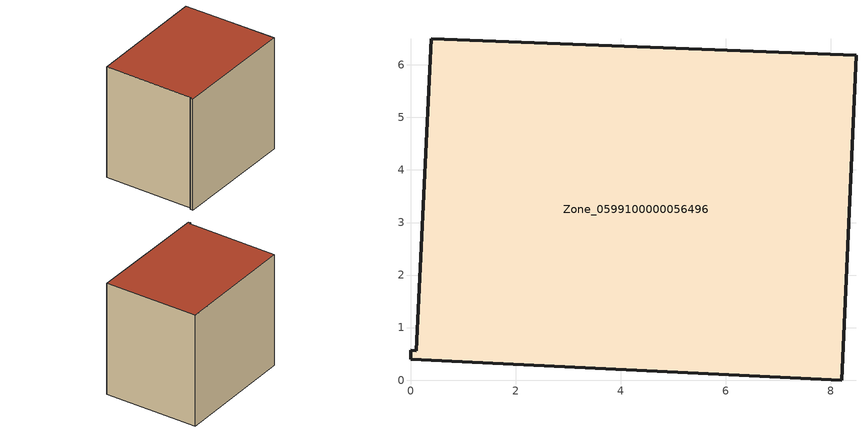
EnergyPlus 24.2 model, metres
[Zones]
Zone_0599100000056496
 floor ground (C_G): 0.01,0.56 0.11,0.56 0.4,6.5 8.48,6.18 8.21,0 0,0.4 z1.05
 wall outside (C_F): 8.21,0 8.48,6.18 0.4,6.5 0.11,0.56 0.01,0.56 0,0.4 8.21,0 z1.05:8.54
 roof outside (C_R): 0.11,0.56 0.01,0.56 0,0.4 8.21,0 8.48,6.18 0.4,6.5 z8.54
[BUILDING]
Pand.0599100000056496: North Axis=0; Terrain=City; Loads Convergence Tolerance Value=0.04; Temperature Convergence Tolerance Value=0.4; Solar Distribution=FullExterior; Maximum Number of Warmup Days=25; Minimum Number of Warmup Days=1
[Site:Location]
Rotterdam.The.Hague.AP_ZH_NLD Design_Conditions: Latitude=51.96; Longitude=4.45; Time Zone=1; Elevation=-4.5
[SITE:GROUNDTEMPERATURE:BUILDINGSURFACE]
18, 18, 18, 18, 18, 18, 18, 18, 18, 18, 18, 18
[MATERIAL] Thermal Absorptance=0.9; Solar Absorptance=0.7; Visible Absorptance=0.7
Name | Roughness | Thickness | Conductivity | Density | Specific Heat
G.TI.1965-1974 | MediumSmooth | 0.15 | 0.882353 | 540 | 1210
F.TI.1965-1974 | Rough | 0.3 | 0.697674 | 1920 | 840
R.TI.1965-1974 | MediumRough | 0.2 | 0.232558 | 1500 | 1000
[CONSTRUCTION]
C_G: G.TI.1965-1974
C_F: F.TI.1965-1974
C_R: R.TI.1965-1974
[ZONE]
Zone_0599100000056496: Type=1; Multiplier=1; Ceiling Height=Autocalculate; Volume=Autocalculate; Floor Area=autocalculate; Part of Total Floor Area=Yes
[ZONEINFILTRATION:DESIGNFLOWRATE]
Infil_Zone_0599100000056496: Zone or ZoneList or Space or SpaceList=Zone_0599100000056496; Schedule=AlwaysOn; Design Flow Rate Calculation Method=Flow/Area; Flow Rate per Floor Area=0.003; Constant Term Coefficient=1; Temperature Term Coefficient=0; Velocity Term Coefficient=0; Velocity Squared Term Coefficient=0
[HVACTEMPLATE:ZONE:IDEALLOADSAIRSYSTEM]
Zone_0599100000056496: Maximum Heating Supply Air Temperature=50; Minimum Cooling Supply Air Temperature=13; Maximum Heating Supply Air Humidity Ratio=0.0156; Minimum Cooling Supply Air Humidity Ratio=0.0077; Heating Limit=NoLimit; Cooling Limit=NoLimit; Dehumidification Control Type=ConstantSensibleHeatRatio; Cooling Sensible Heat Ratio=0.7; Dehumidification Setpoint=60; Humidification Control Type=None; Humidification Setpoint=30; Outdoor Air Method=None; Outdoor Air Flow Rate per Person=0.00944; Outdoor Air Flow Rate per Zone Floor Area=0; Outdoor Air Flow Rate per Zone=0; Demand Controlled Ventilation Type=None; Outdoor Air Economizer Type=NoEconomizer; Heat Recovery Type=None; Sensible Heat Recovery Effectiveness=0.7; Latent Heat Recovery Effectiveness=0.65
[ZONECONTROL:THERMOSTAT]
ThermostatControl_Zone_0599100000056496: Zone or ZoneList=Zone_0599100000056496; Control Type Schedule=DualSetpointControlType; Control 1=Thermostat_Zone_0599100000056496; Temperature Difference Between Cutout And Setpoint=0
[THERMOSTATSETPOINT:DUALSETPOINT]
Thermostat_Zone_0599100000056496: Heating Setpoint Temperature Schedule=HeatingSetpoint_Zone_0599100000056496; Cooling Setpoint Temperature Schedule=CoolingSetpoint_Zone_0599100000056496
[SCHEDULE:COMPACT]
HeatingSetpoint_Zone_0599100000056496: Through: 12/31, For: AllDays, Until: 24:00, 21
CoolingSetpoint_Zone_0599100000056496: Through: 12/31, For: AllDays, Until: 24:00, 24
DualSetpointControlType: Through: 12/31, For: AllDays, Until: 24:00, 4
AlwaysOn: Through: 12/31, For: AllDays, Until: 24:00, 1
